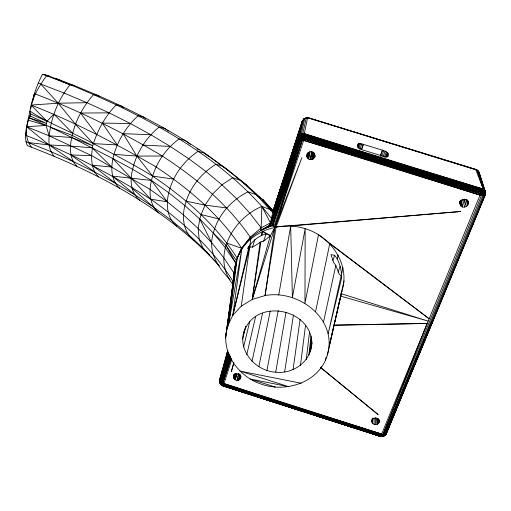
<?xml version="1.0" encoding="UTF-8"?>
<svg xmlns="http://www.w3.org/2000/svg" width="511" height="511" viewBox="0 0 511 511"><rect width="100%" height="100%" fill="white"/><g stroke="black" fill="none" stroke-linecap="round" stroke-linejoin="round"><path stroke-width="0.77" d="M377.163 418.65L377.163 424.213C373.963 426.091 369.472 421.434 372.915 418.879L374.704 418.183L376.664 418.356L378.287 419.333L379.226 421.722L378.811 422.897L377.163 424.213L376.69 417.979M371.848 422.303L371.976 419.122M372.615 418.739L372.583 423.421L372.921 417.928M432.632 321.317L386.425 433.52L384.662 435.621L383.109 436.094L380.107 436.298L223.135 385.76L221.391 385.013L220.209 383.659L220.203 382.873L220.976 384.611L222.394 385.696L380.861 436.483L383.512 436.241L384.924 435.461L385.971 434.069L485.048 195.311L483.917 194.321L480.615 193.656L304.633 137.561L303.438 136.348L302.799 133.352L306.338 117.779L308.995 117.926L475.69 169.397L476.935 169.952L479.063 172.29L485.431 192.021L485.048 195.311L386.425 433.52C385.409 435.877 382.522 437.116 380.107 436.298L223.103 385.984C220.426 385.122 218.912 382.056 219.717 379.386L227.727 350.565M476.693 170.099L479.063 172.29L484.958 190.673L484.658 195.617L480.078 195.081L302.295 139.957L299.076 138.136L298.533 137.089L302.078 121.561L303.591 119.235L306.338 117.779L303.591 119.235L300.129 134.655L300.985 139.369L272.561 225.753C255.711 230.48 241.281 243.651 236.484 260.655L227.874 326.229C219.13 351.14 238.573 377.342 262.303 384.464C287.163 392.831 319.752 381.704 327.372 354.941L341.872 291.27C350.623 264.589 330.828 236.293 305.163 228.679C279.408 220.426 246.858 231.719 237.232 258.272L228.73 323.578L227.874 326.229M377.667 418.579L377.514 424.117L377.437 418.579M381.232 436.317L382.215 436.554L385.16 434.407L483.872 195.745L483.004 188.553L477.21 170.252L307.648 117.671L306.134 117.977L304.786 118.456L301.381 133.85L302.621 138.213L302.295 139.957L252.249 299.427L241.256 306.159L232.824 315.281L228.73 323.578L241.831 248.697L232.824 315.281L249.643 247.062L252.753 247.056L260.904 241.869L264.213 240.822L270.396 235.635L274.937 227.254L301.905 157.58L276.119 226.878L265.043 295.582L252.249 299.427L260.099 242.393M327.372 354.941C337.995 318.902 298.513 289.22 265.043 295.582L274.937 227.254L272.644 225.421L271.565 225.619L260.431 230.576L261.166 227.849L261.862 206.438C221.94 161.885 169.722 130.618 116.297 104.896C94.286 94.746 71.968 85.228 49.471 76.235C47.153 75.487 44.904 74.299 42.387 74.446C34.857 88.697 30.916 104.378 28.118 120.142C26.214 128.382 23.87 137.548 27.307 145.667C97.416 172.181 166.267 208.507 217.763 264.072M308.12 117.894L475.69 169.397L477.21 170.252L484.153 189.479L484.958 190.673L485.316 192.762L484.786 193.541L304.173 139.011L302.295 139.957L273.953 226.552L272.561 225.753L270.581 225.632L269.942 224.987L273.149 210.666L302.078 121.561L303.873 118.999L305.437 118.475L305.041 118.252L303.591 119.235M485.45 193.452L485.048 195.311L485.45 193.452L484.958 190.673L481.707 188.597L305.642 134.106C302.959 133.486 299.689 134.968 298.622 137.568L269.942 224.987L260.431 230.576L270.581 225.632L299.076 138.136L301.381 133.85L302.799 133.352L304.307 133.25L305.642 134.106L481.643 189.575L483.521 191.012L484.786 193.541L482.812 195.694L384.144 434.542L384.662 435.621L382.215 436.554L223.626 384.63L222.713 383.109L220.011 380.906L219.717 379.386L228.589 352.111M98.642 176.921C90.217 168.917 91.105 156.251 92.715 145.731C97.46 130.65 104.908 116.061 116.297 104.896L121.152 105.943L143.457 116.962L164.887 128.517L185.372 140.614L204.828 153.262L228.941 170.853L246.494 184.988L262.731 199.763L273.225 210.877L290.452 158.787M468.172 203.953C467.616 206.38 464.85 207.581 462.557 206.987L460.762 205.882L459.836 204.074C459.383 200.957 462.749 198.798 465.559 199.603L466.939 200.382L468.095 202.037L468.172 203.953L467.207 200.12M309.219 151.939L308.663 159.074L310.177 159.604L311.774 159.63L313.415 158.806L314.833 156.998L315.038 155.989L314.335 153.798L313.122 152.482C308.887 149.582 304.064 156.34 308.663 159.074L310.043 151.499M233.099 283.624L233.24 282.046M233.527 278.891L235.705 262.961L226.034 245.414L213.304 233.118L199.788 219.078L184.899 205.626L168.751 192.736L151.46 180.434L132.662 169.333L112.925 158.614L71.725 137.516L50.487 127.239L29.638 118.041L30.519 113.87L30.008 111.123C49.861 124.205 72.421 132.183 93.219 143.604C113.314 153.894 133.333 164.357 152.623 176.097C185.289 198.204 215.898 224.636 237.2 258.196L241.69 248.295L250.237 237.136L261.166 227.849L270.46 222.898L261.862 206.438C233.406 218.133 210.698 256.458 232.646 284.135M383.512 436.241L382.598 435.589L382.943 434.446L481.509 195.47L482.327 193.861L484.319 192.238L484.153 189.479L478.296 171.153L476.935 169.952M30.711 108.817C32.544 96.643 39.462 85.612 46.584 75.749L47.593 75.519M244.654 329.486C236.587 349.824 255.283 371.171 275.729 372.18C293.934 374.486 312.841 360.07 311.723 341.035M310.758 349.658L311.959 342.811M309.807 352.29L311.493 337.324M308.861 354.909L311.027 335.931M306.268 359.623L309.519 332.093M300.43 365.454L305.527 325.481M304.237 119.267L303.873 118.999L302.34 121.235L273.168 210.66L262.731 199.763L256.164 194.723L248.014 191.791C231.457 200.088 217.967 214.997 213.304 233.118L225.332 247.752L235.737 263.031L225.555 337.88L235.737 263.031L236.446 260.578L226.034 245.414M314.495 154.194L313.415 158.806L314.124 153.389M227.037 328.873L235.737 263.031M228.513 353.031L219.698 380.12L219.532 381.276L221.391 385.013L380.107 436.298L222.394 385.696L219.704 382.528L219.519 380.548L227.548 351.536L226.309 355.477L226.91 355.771M307.839 158.41L308.67 152.335M145.252 118.392L143.457 116.962L138.162 115.703C125.668 127.015 116.738 142.199 112.925 158.614C110.708 168.809 111.379 180.856 119.625 188.265M293.065 369.645L300.129 319.222M241.256 306.159L249.643 247.062L247.535 248.41C251.853 241.709 258.17 235.769 266.065 233.84L270.396 235.635L252.249 299.427L260.904 241.869M250.824 238.701L249.943 244.948L250.115 247.164M313.16 158.921L314.086 152.674M261.907 235.162L262.501 231.221L270.396 235.635L269.91 237.117M380.395 436.241L381.634 434.12L480.078 195.081L481.643 189.575L305.041 136.213L303.438 136.348L300.864 137.631L299.906 138.762L272.644 225.421L274.937 227.254L305.041 136.213L304.211 133.888L307.648 117.671M284.64 371.925L293.474 314.955M383.767 436.068L383.882 435.315M123.33 107.732L121.152 105.943L98.01 95.448L74.063 85.465L70.084 84.775C60.081 96.994 53.489 111.768 50.487 127.239C48.705 136.782 47.012 148.26 54.102 156.117M307.654 153.255L307.034 157.075L307.992 152.457M314.833 156.998L315.083 155.485M233.584 376.007C235.105 372.059 241.722 374.167 240.707 378.287L238.682 380.152L237.091 380.395C234.14 380.248 232.626 376.958 233.987 374.486M313.071 152.042L311.774 159.63L313.415 152.642M247.797 186.93L246.494 184.988L240.336 180.306L232.69 177.719L221.934 184.79L212.48 194.154L205.045 205.096L201.11 214.563L199.788 219.078L198.172 228.474L199.156 239.142L202.976 248.174L219.417 265.918M230.18 279.9L229.158 278.802C217.073 266.059 207.715 251.137 213.304 233.118M278.763 294.924L290.682 225.99L460.724 211.49L276.119 226.878M275.729 372.18L286.026 312.144M312.31 152.023L310.177 159.604L311.659 151.256M234.223 276.068L233.897 272.957L235.705 262.961M220.982 383.87L220.209 383.659L219.698 380.12L219.519 380.548L219.704 382.528L228.902 353.618M266.972 370.405L278.22 310.605M306.76 155.555L307.213 153.262M240.119 374.94L238.682 380.152L239.94 373.969M258.866 366.7L270.198 311.282M483.872 195.745L484.894 194.812L485.316 192.762L483.004 188.553L475.69 169.397L475.358 169.467M223.103 385.984L223.626 384.63L381.634 434.12L384.144 434.542L385.971 434.069L485.073 194.863M315.606 311.582L329.755 243.696L429.138 318.768L318.5 234.702L304.965 303.208L305.163 228.679L292.394 297.523L290.682 225.99M26.361 131.442L25.55 135.3L26.661 135.651C70.007 152.661 111.353 174.245 150.63 199.188C182.683 221.691 212.736 248.384 233.399 282.008M32.864 100.501L34.294 93.692L35.425 94.043C79.492 110.874 121.803 131.857 162.3 155.996C195.79 177.885 227.497 203.844 250.237 237.136L249.873 238.401M240.975 376.019L240.33 379.053L240.873 376.799M238.567 373.586L237.091 380.395L238.95 373.605M323.508 321.987L335.816 265.426L333.734 262.628L330.981 254.612L334.654 255.321C339.687 261.562 341.572 269.949 341.655 277.837L328.171 333.715L341.15 275.787L339.176 274.151L335.816 265.426M337.247 258.822L338.09 254.957M252 361.315L262.52 313.364M235.162 373.567L233.725 378.102L234.575 374.269M313.415 158.806L314.584 153.472M236.599 373.701L235.239 379.801L237.123 373.701M341.584 273.851L342.964 267.675M320.978 368.278L321.33 366.726M344.063 280.89L329.256 345.902L341.872 291.27L341.009 293.627L428.173 321.106L340.907 296.201M99.153 96.432L98.01 95.448L93.596 94.58C83.261 106.16 75.609 120.232 72.211 135.415C69.688 145.654 68.832 158.052 76.778 166.203M325.43 360.178L326.139 357.087M246.775 354.621L255.577 316.718M232.824 315.281L248.723 247.656M243.587 347.02L249.758 321.496M242.636 339.042L245.65 326.701M233.438 376.85L233.955 374.506M243.504 334.111L245.817 326.523M238.682 380.152L239.991 374.863M239.308 379.718L240.451 375.189M233.725 378.102L234.913 373.515M234.485 379.219L235.91 373.835M233.885 362.261L231.4 371.51L233.77 363.161M219.673 381.723L220.081 380.203M310.177 159.604L312.24 152.035M261.274 235.571L262.501 231.221L266.065 233.84L263.619 241.39M272.963 212.748L256.164 194.723L240.336 180.306L223.192 166.497L216.032 164.223C200.9 173.433 189.147 188.323 184.899 205.626C181.673 217.635 183.462 232.064 193.688 240.234M31.375 146.944C25.409 139.765 25.352 129.047 28.335 120.57M484.077 190.284L482.671 191.836L481.075 192.193L305.041 136.213L305.642 134.106L303.438 136.348M260.431 230.576L270.038 225.408L298.622 137.568L302.678 120.302L303.266 120.315M383.109 436.094L380.759 435.832L223.358 385.39L220.081 382.886L220.599 384.036L222.144 384.176L222.713 383.109L230.697 357.259M230.199 356.084L221.582 382.458L220.765 383.071L220.682 381.717L229.247 354.41M252.479 247.113L254.874 239.659M230.129 356.052L221.582 382.458L222.144 384.176L273.091 399.717L381.634 434.12L222.713 383.109L230.908 358.077M269.942 224.987L298.533 137.089L300.129 134.655L301.381 133.85L302.787 134.169L304.307 133.25M386.572 432.823C386.112 435.206 383.307 436.279 381.18 435.117L223.626 384.63L231.777 359.514M219.89 381.57L220.682 381.717L229.56 354.481M293.946 148.216L296.195 141.426M272.644 225.421L300.985 139.369L304.633 137.561L481.426 190.814L483.463 193.056M270.038 225.408L299.076 138.136L271.565 225.619L299.906 138.762L299.165 135.773L300.193 135.447M220.682 381.717L229.637 355.311M222.713 383.109L231.183 358.428M272.817 225.607L302.295 139.957M357.406 146.057L358.134 143.987L358.633 143.732L361.839 143.898L382.362 150.17C385.141 151.09 389.305 152.387 388.277 156.245L387.498 156.845L384.08 156.551L363.327 150.17C360.6 149.359 356.359 147.673 358.134 143.987M357.419 147.181L358.633 143.732M357.994 147.756L359.45 143.629M358.843 148.503L360.542 143.687M359.897 149.397L361.839 143.898M361.296 149.755L363.238 144.255M361.564 149.832L363.513 144.338M332.814 260.457L334.654 255.321M338.071 272.082L340.147 266.359M380.376 155.657L382.362 150.17M380.331 156.404L382.573 150.234M381.787 156.136L383.78 150.649M383.129 156.698L385.122 151.211M384.298 157.311L386.297 151.824M385.466 157.254L387.223 152.444M386.342 157.158L387.849 153.032M386.859 156.986L388.117 153.543M229.746 172.079L228.941 170.853L204.828 153.262L198.147 151.288C183.717 160.914 172.846 175.822 168.751 192.736C165.8 204.279 166.976 218.261 176.812 226.232M28.916 118.111L28.118 120.142L46.067 125.489L49.094 135.811L91.744 155.644L150.004 189.338L167.238 201.788L183.321 214.831L198.172 228.474L211.656 242.712L223.607 257.544L233.897 272.957L234.313 275.659M334.137 325.047L427.215 323.437L382.943 434.446L381.18 435.117L222.036 385.141M385.971 434.069L431.833 321.566L384.144 434.542L382.598 435.589L380.759 435.832M248.174 248.346L249.055 246.219L249.394 247.746M237.2 258.196L241.69 248.295C219.89 214.946 188.904 188.84 156.027 166.886C115.799 143.597 74.472 121.886 31.094 105.042L58.267 103.222L86.953 102.685L109.099 112.848L130.394 123.528L150.79 134.712L170.22 146.421L188.616 158.659L205.895 171.453L221.934 184.79L236.625 198.683L249.834 213.138L261.166 227.849M245.248 328.829C259.211 297.543 312.815 310.145 311.78 344.382M166.03 129.404L164.887 128.517L159.132 127.035C146.044 137.778 136.399 152.77 132.662 169.333C129.628 180.051 130.637 192.692 139.701 200.261M301.407 134.719L300.417 136.456L298.622 137.568M190.322 144.409L185.372 140.614L179.15 138.89C165.43 148.95 155.382 163.852 151.46 180.434C148.784 191.536 149.353 205.077 158.78 212.902M226.309 355.477L226.68 354.845M484.894 194.812L485.405 193.982L485.316 192.762M384.924 435.461L386.425 433.52M484.319 192.238L484.837 191.497M482.812 195.694L482.327 193.861L481.075 192.193L300.417 136.456L302.787 134.169M378.664 419.065L378.76 422.961L378.811 419.014M301.669 135.683L303.08 135.153L304.211 133.888M483.042 189.236L481.426 190.814L305.041 136.213M227.44 353.363L226.82 353.797L227.318 354.002M302.934 121.043L302.34 121.235L273.225 210.877L262.731 199.763L270.511 209.74L273.091 211.733M303.08 135.153L305.393 135.019L481.707 188.597L483.004 188.553L484.153 189.479M380.861 436.483L381.851 436.356M306.134 117.977L308.995 117.926M209.318 254.938L202.976 248.174L187.761 233.872L171.287 220.222L153.677 207.236L134.981 194.883L115.307 183.168L94.727 172.06L73.245 161.565L49.05 144.939L26.559 126.677L46.067 125.489L46.98 121.305L53.866 114.125L72.696 133.301M334.296 325.29L427.215 323.437M109.099 112.848L80.527 113.04L96.783 134.655M162.3 155.996L136.865 156.079L113.985 154.348M130.394 123.528L102.283 123.068L117.262 144.952L93.219 143.604L75.417 124.237L58.267 103.222L40.733 84.028L38.255 83.255M91.744 155.644L70.844 154.942L94.727 172.06M150.79 134.712L123.119 133.684L136.865 156.079L152.623 176.097L173.542 179.067M142.85 145.098L170.22 146.421M48.264 75.858L42.387 74.446M25.908 141.809L28.322 142.563L49.05 144.939L70.403 146.037L92.21 147.845L111.749 167.033L92.127 165.187L115.307 183.168M226.641 207.971L205.045 205.096L186.17 201.181M477.07 170.623L477.855 170.751L479.063 172.29M49.471 76.235L46.584 75.749L70.084 84.775L54.888 78.202M477.804 171.715L478.552 171.843M299.427 137.376L358.901 157.056L480.078 195.081L304.173 139.011L480.615 193.656L481.509 195.47M301.196 383.25L239.876 371.063L288.664 386.667L250.205 379.028L275.403 387.089M201.11 214.563L218.836 218.944M480.615 193.656L303.713 140.448M481.426 190.814L305.393 135.019L481.643 189.575L481.707 188.597L482.435 189.894L482.671 191.836M223.135 385.76L379.928 436.011M223.971 383.608L273.091 399.717M302.365 409.298L381.18 435.117M226.763 243.076L241.69 248.295M50.487 127.239L72.211 135.415L92.715 145.731L71.725 137.516L49.094 135.811L26.559 126.677M270.511 209.74L261.862 206.438L271.673 218.657M74.063 85.465L55.661 78.4L57.475 79.646M40.733 84.028L63.996 93.015L86.953 102.685M28.322 142.563L50.953 151.678L73.245 161.565M30.519 113.87L46.98 121.305L31.094 105.042M385.16 434.407L385.633 434.663M221.257 384.234L223.358 385.39M196.946 148.714L198.932 150.01M205.556 154.316L208.201 156.04M167.167 130.292L168.311 131.18M320.448 367.498L378.178 414.625L320.927 367.716M477.21 170.252L478.296 171.153M134.981 194.883L112.465 176.11L151.46 180.434L167.238 201.788L150.63 199.188L112.925 158.614M44.572 74.58L45.651 75.5M475.69 169.397L476.111 169.767M131.691 187.927L153.677 207.236M479.031 173.108L479.516 173.58M273.002 210.896L262.731 199.763L269.067 206.929M271.526 209.51L262.731 199.763L269.533 207.453M199.788 219.078L211.656 242.712M463.432 199.252L466.281 206.495L464.339 198.971M466.671 199.507L468.165 204.049L467.201 200.191M460.424 200.203L462.557 206.987L461.465 199.948M467.437 200.242L467.878 201.711M462.583 199.584L464.729 207.115M467.68 200.542L468.095 202.037L467.699 200.548M465.943 199.431L467.52 205.441M460.877 200.21L462.557 206.987M459.651 201.328L460.762 205.882L459.721 201.245M341.15 275.787L341.655 277.837M459.798 201.296L460.877 205.959M233.897 272.957L234.204 275.314M234.025 273.379L234.102 275.678M378.708 419.014L378.811 422.897M379.2 420.144L379.226 421.722M375.585 417.468L375.662 424.596M374.148 418.081L374.205 424.417M30.079 115.959L28.118 120.142L29.638 118.041L46.52 123.4L30.079 115.959"/></g></svg>
